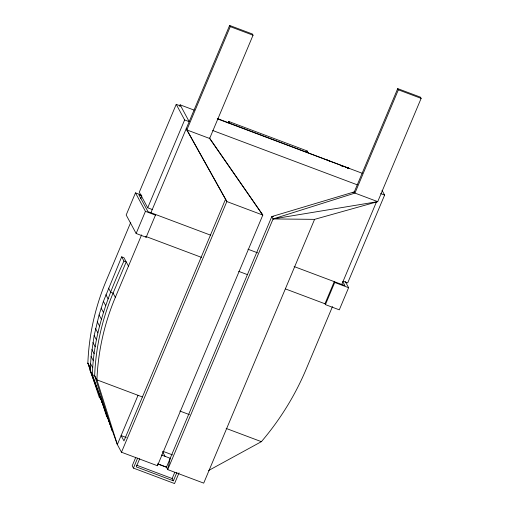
<?xml version="1.0" encoding="UTF-8"?>
<svg xmlns="http://www.w3.org/2000/svg" width="509" height="509" viewBox="0 0 509 509"><rect width="100%" height="100%" fill="white"/><g stroke="black" fill="none" stroke-linecap="round" stroke-linejoin="round"><path stroke-width="0.76" d="M102.602 403.796L90.112 370.603L91.092 356.548L94.146 335.59L99.09 314.918L103.41 301.379L121.67 256.848L123.948 257.707L128.472 266.112M121.67 256.848L123.935 261.053C107.354 296.855 93.344 334.903 92.377 374.802L109.976 424.169M94.566 381.572L117.344 444.542L121.479 452.227L157.453 465.748L157.784 464.233M141.394 195.087L135.483 192.866L126.181 214.995L136.138 233.485L146.159 237.251L155.461 215.116L155.003 214.276M180.784 106.05L176.229 104.332L139.307 192.186L147.712 207.793L152.267 209.504M130.724 222.42L106.292 280.542A243.856 234.528 -28.3 0 0 87.866 363.051L99.503 398.032M140.656 198.784L141.858 195.927L138.893 194.82L147.947 211.623L210.796 235.241M179.524 106.305L180.135 104.848L194.171 110.122M136.138 233.485L145.434 211.35L135.483 192.866M147.712 207.793L184.633 119.939L176.229 104.332M138.034 395.308L117.344 444.542L96.92 379.86A243.856 234.528 -28.3 0 1 115.346 297.351L141.604 234.872M150.906 212.737L229.623 25.45L252.4 34.008L253.043 35.21L209.638 138.48L262.809 215.072L157.453 465.748M229.623 25.45L230.265 26.653L186.86 129.922L226.836 201.551L262.809 215.072L209.447 137.933M228.153 122.943L228.764 121.492L307.118 150.938L308.021 152.617M209.638 138.48L186.86 129.922L186.218 128.72L225.557 199.178L123.961 440.896L121.104 435.589L126.245 437.524M121.479 452.227L226.836 201.551L225.557 199.178M135.801 457.26L132.206 465.818L133.434 468.102L174.549 483.55L179.047 472.855M133.434 468.102L137.627 458.113M139.72 458.654L136.266 466.868L173.384 480.814L176.833 472.6M314.575 219.36L203.708 483.13L167.735 469.61L166.456 467.23L271.812 216.56L354.309 191.887L397.707 88.617L420.485 97.174L421.134 98.377L377.729 201.647L314.575 219.36L273.091 218.934L271.812 216.56L273.378 216.573M273.091 218.934L377.729 201.647L354.951 193.089L273.091 218.934L167.735 469.61L170.216 458.278L161.404 454.97M306.507 152.388L307.118 150.938M173.384 480.814L172.157 478.53L174.74 472.371M397.707 88.617L398.356 89.819L354.951 193.089L354.309 191.887L352.96 192.714M324.965 303.778L334.267 281.642L334.718 282.482L348.601 287.7L339.299 309.835L325.416 304.617L324.965 303.778L285.543 288.959M325.416 304.617L334.718 282.482M332.472 306.596L306.208 369.076A274.809 264.292 -28.3 0 1 261.384 441.666L208.601 470.513M341.768 284.461L376.469 201.901M382.049 190.341L384.607 195.093L347.685 282.94L343.13 281.229M347.412 168.116L348.907 168.269L217.248 118.502M341.469 166.036L343.702 166.704M345.929 167.378L348.907 168.269M230.265 26.653L253.043 35.21M398.356 89.819L421.134 98.377M217.909 119.042L362.16 173.251M184.633 119.939L189.189 121.657L180.135 104.848M212.705 130.495L357.273 184.824M380.7 193.624L384.607 195.093M247.985 249.219L257.656 252.852M294.1 266.551L344.962 285.664L342.786 281.63M145.434 211.35L155.461 215.116M201.494 257.376L145.701 236.411L146.159 237.251M238.683 271.348L247.609 274.707M123.935 261.053L126.213 261.906L113.081 293.146A243.856 234.528 -28.3 0 0 94.655 375.655L112.05 430.748M142.437 396.969L96.92 379.86L94.655 375.655L92.377 374.802L90.112 370.603M179.881 411.037L189.431 414.625M226.136 428.419L261.384 441.666M162.956 451.318L172.5 454.906M158.108 463.979L167.016 467.326M157.644 463.922L166.456 467.23M136.527 465.143L172.157 478.53M326.053 159.393L329.571 161.118M345.28 281.534L348.601 287.7M228.764 121.492L229.674 123.172M115.346 297.351L113.081 293.146L110.803 292.293L108.544 288.094M105.878 294.705L108.137 298.904M103.41 301.379L105.675 305.585M101.151 308.123L103.41 312.322M99.09 314.918L101.348 319.124M97.232 321.764L99.497 325.97M162.575 451.706L165.075 456.35M95.584 328.661L97.849 332.861M94.146 335.59L96.411 339.789M92.918 342.551L95.177 346.756M91.9 349.543L94.159 353.742M91.092 356.548L93.357 360.754M90.494 363.572L92.759 367.772M90.303 367.574L87.866 363.051L90.812 371.201M92.154 374.904L94.031 380.089M100.706 397.777L106.756 416.954"/></g></svg>
